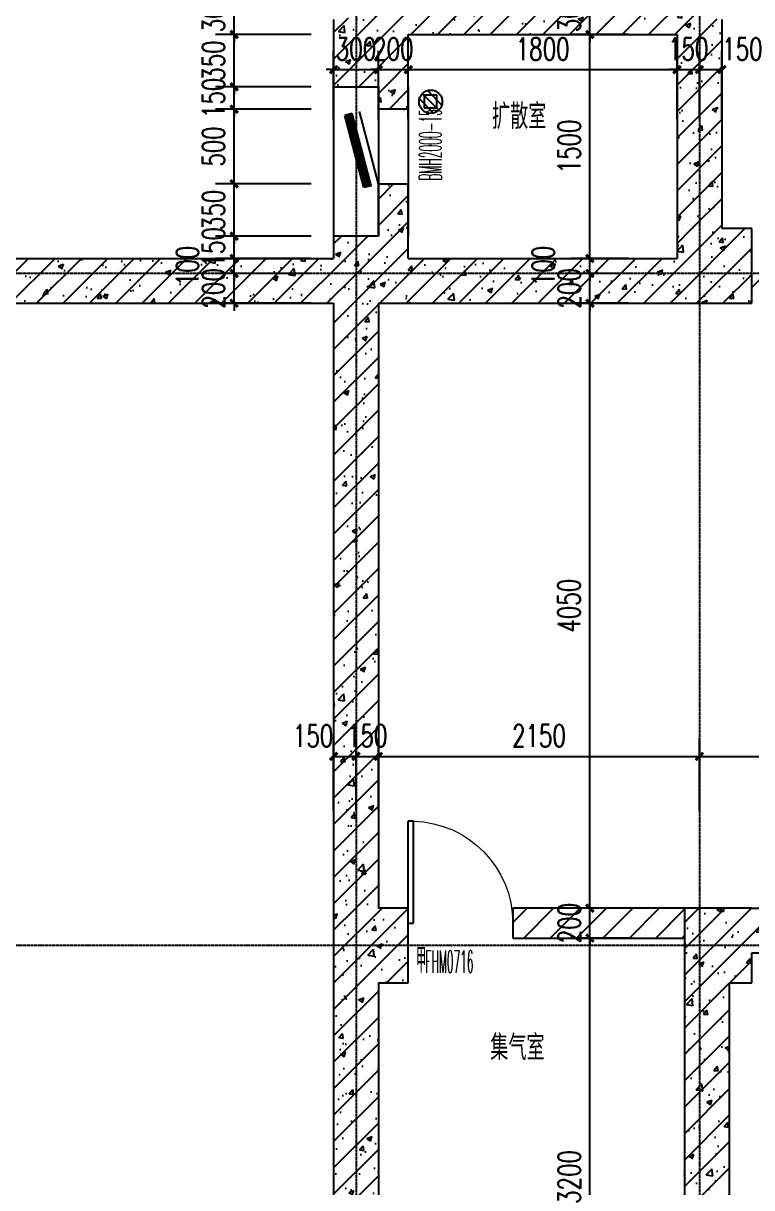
# Model space of a CAD drawing. Extents: x 0 to 2037025, y -2738621 to 0.
# Drawn here: x 971255 to 976134, y -1366085 to -1358288 of the extents above; entities that cross this region are included whole.
import ezdxf

# ---------------------------------------------------------------- set-up
doc = ezdxf.new("R2010")
doc.units = 0
doc.header["$LTSCALE"] = 10
doc.header["$MEASUREMENT"] = 0
doc.linetypes.add('DOTE', pattern=[2.42, 2, -0.2, 0.02, -0.2])
for name, color, linetype in [('COLUMN', 4, 'Continuous'), ('DIM_SYMB', 3, 'Continuous'), ('DOTE', 1, 'DOTE'), ('GPS-人防排水', 4, 'Continuous'), ('PUB_DIM', 3, 'Continuous'), ('PUB_HATCH', 252, 'Continuous'), ('PUB_TEXT', 7, 'Continuous'), ('WALL', 4, 'Continuous'), ('WINDOW', 2, 'Continuous'), ('人防-防护设备', 142, 'Continuous'), ('批量导出图层', 1, 'Continuous')]:
    doc.layers.add(name, color=color, linetype=linetype)
doc.styles.add('_TCH_DIM_T3', font='simplex_.ttf', dxfattribs={"width": 0.705882, "bigfont": 'GBCBIG'})
doc.styles.add('_TCH_DIM_T3_T3', font='SIMPLEX', dxfattribs={"width": 0.49827, "bigfont": 'GBCBIG'})
doc.styles.get("Standard").update_dxf_attribs({"font": 'gbenor.shx', "bigfont": 'gbcbig.shx'})
doc.dimstyles.new('_TCH_ARCH&&50', dxfattribs={"dimtxt": 148.75, "dimasz": 50, "dimexe": 125, "dimexo": 150, "dimgap": 63.125, "dimtad": 1, "dimdec": 0, "dimzin": 0, "dimdsep": 46, "dimtxsty": '_TCH_DIM_T3', "dimblk": 'ARCHTICK', "dimcen": 0.09, "dimclrt": 7, "dimazin": 2, "dimtfac": 1, "dimtdec": 0, "dimtix": 1, "dimtmove": 2, "dimatfit": 3, "dimfxl": 0, "dimtolj": 1, "dimtzin": 0, "dimarcsym": 0})
pattern_1 = [(45, (0, 0), (-88.388348, 88.388348), []), (50, (0, 0), (358.63009, -31.37607), [37.5, -412.5]), (355, (0, 0), (-69.37567, 376.09607), [30, -330]), (100.4514, (29.9, -2.6), (289.25469, 344.71977), [31.870095, -350.571056]), (46.1842, (0, 100), (533.62052, -82.75951), [56.25, -618.75]), (96.6356, (44.47, 93.1), (467.33135, 487.05894), [47.80514, -525.8565]), (351.1842, (0, 100), (467.33097, 487.0593), [45, -495]), (21, (50, 75), (298.453526, -201.309445), [37.5, -412.5]), (326, (50, 75), (121.657666, 362.57502), [30, -330]), (71.4514, (74.87, 58.22), (420.111314, 161.26525), [31.870095, -350.571056]), (37.5, (0, 0), (6.079928, 166.446927), [0, -326, 0, -335, 0, -331.25]), (7.5, (0, 0), (131.534769, 197.205856), [0, -191, 0, -318.5, 0, -126.25]), (327.5, (-111.5, 0), (266.911218, -11.277436), [0, -125, 0, -390, 0, -517.5]), (317.5, (-161.5, 0), (291.593085, 50.05249), [0, -162.5, 0, -259, 0, -367.5])]
pattern_2 = [(45, (0, 89.76), (-88.388383, 88.388383), [])]

# ---------------------------------------------------------------- blocks, each defined once
blk = doc.blocks.new('防爆地漏')
at = {"layer": 'GPS-人防排水'}
h = blk.add_hatch(dxfattribs=at)
h.set_pattern_fill('ANSI31', color=256, scale=414.056448, angle=90, style=0)
h.set_pattern_definition([(135, (-302468.235, -1955036.53), (-36.5977653, -36.5977653), [])])
edge = h.paths.add_edge_path()
edge.add_arc((0, 0), 104, 90, 450)
for p, q in [((56, 59), (-59, 59)), ((-59, 59), (-59, -56)), ((56, -56), (56, 59)), ((-59, -56), (56, -56))]:
    blk.add_line(p, q, dxfattribs=at)
blk.add_circle((0, 0), 104, dxfattribs=at)
blk = doc.blocks.new('A$C3A9412D5')
at = {"layer": 'GPS-人防排水', "xscale": 0.75, "yscale": 0.75, "zscale": 0.75}
blk.add_blockref('防爆地漏', (-2000, 9150), dxfattribs=at)
blk = doc.blocks.new('_ArchTick')
at = {"color": 0, "linetype": 'ByBlock', "const_width": 0.4}
blk.add_lwpolyline([(-0.5, -0.5), (0.5, 0.5)], dxfattribs=at)
blk = doc.blocks.new('*D618')
at = {"layer": 'Defpoints', "color": 0, "transparency": 16777216}
for p in [(980783.9, -1363196.9), (975783.9, -1363709.3), (980783.9, -1363709.3)]:
    blk.add_point(p, dxfattribs=at)
at = {"layer": 'PUB_DIM', "color": 0, "lineweight": -2, "transparency": 16777216}
for p, q in [((975783.9, -1363559.3), (975783.9, -1363071.9)), ((980783.9, -1363559.3), (980783.9, -1363071.9)), ((975783.9, -1363196.9), (980783.9, -1363196.9))]:
    blk.add_line(p, q, dxfattribs=at)
at = {"layer": 'PUB_DIM', "color": 0, "lineweight": -2, "transparency": 16777216, "xscale": 50, "yscale": 50, "zscale": 50, "rotation": 180}
blk.add_blockref('_ArchTick', (975783.9, -1363196.9), dxfattribs=at)
at = {"layer": 'PUB_DIM', "color": 0, "lineweight": -2, "transparency": 16777216, "xscale": 50, "yscale": 50, "zscale": 50}
blk.add_blockref('_ArchTick', (980783.9, -1363196.9), dxfattribs=at)
at = {"layer": 'PUB_DIM', "color": 7, "transparency": 16777216, "insert": (978283.9, -1363058.7), "char_height": 148.75, "attachment_point": 5, "style": '_TCH_DIM_T3'}
blk.add_mtext('\\A1;5000', dxfattribs=at)
blk = doc.blocks.new('*D619')
at = {"layer": 'Defpoints', "color": 0, "transparency": 16777216}
for p in [(975783.9, -1363196.9), (973633.9, -1363709.3), (975783.9, -1363709.3)]:
    blk.add_point(p, dxfattribs=at)
at = {"layer": 'PUB_DIM', "color": 0, "lineweight": -2, "transparency": 16777216}
for p, q in [((973633.9, -1363559.3), (973633.9, -1363071.9)), ((975783.9, -1363559.3), (975783.9, -1363071.9)), ((973633.9, -1363196.9), (975783.9, -1363196.9))]:
    blk.add_line(p, q, dxfattribs=at)
at = {"layer": 'PUB_DIM', "color": 0, "lineweight": -2, "transparency": 16777216, "xscale": 50, "yscale": 50, "zscale": 50, "rotation": 180}
blk.add_blockref('_ArchTick', (973633.9, -1363196.9), dxfattribs=at)
at = {"layer": 'PUB_DIM', "color": 0, "lineweight": -2, "transparency": 16777216, "xscale": 50, "yscale": 50, "zscale": 50}
blk.add_blockref('_ArchTick', (975783.9, -1363196.9), dxfattribs=at)
at = {"layer": 'PUB_DIM', "color": 7, "transparency": 16777216, "insert": (974708.9, -1363058.7), "char_height": 148.75, "attachment_point": 5, "style": '_TCH_DIM_T3'}
blk.add_mtext('\\A1;2150', dxfattribs=at)
blk = doc.blocks.new('*D620')
at = {"layer": 'Defpoints', "color": 0, "transparency": 16777216}
for p in [(973633.9, -1363196.9), (973483.9, -1363709.3), (973633.9, -1363709.3)]:
    blk.add_point(p, dxfattribs=at)
at = {"layer": 'PUB_DIM', "color": 0, "lineweight": -2, "transparency": 16777216}
for p, q in [((973483.9, -1363559.3), (973483.9, -1363071.9)), ((973633.9, -1363559.3), (973633.9, -1363071.9)), ((973483.9, -1363196.9), (973433.9, -1363196.9)), ((973483.9, -1363196.9), (973633.9, -1363196.9)), ((973633.9, -1363196.9), (973683.9, -1363196.9))]:
    blk.add_line(p, q, dxfattribs=at)
at = {"layer": 'PUB_DIM', "color": 0, "lineweight": -2, "transparency": 16777216, "xscale": 50, "yscale": 50, "zscale": 50}
blk.add_blockref('_ArchTick', (973483.9, -1363196.9), dxfattribs=at)
at = {"layer": 'PUB_DIM', "color": 0, "lineweight": -2, "transparency": 16777216, "xscale": 50, "yscale": 50, "zscale": 50, "rotation": 180}
blk.add_blockref('_ArchTick', (973633.9, -1363196.9), dxfattribs=at)
at = {"layer": 'PUB_DIM', "color": 7, "transparency": 16777216, "insert": (973558.9, -1363058.7), "char_height": 148.75, "attachment_point": 5, "style": '_TCH_DIM_T3'}
blk.add_mtext('\\A1;150', dxfattribs=at)
blk = doc.blocks.new('*D621')
at = {"layer": 'Defpoints', "color": 0, "transparency": 16777216}
for p in [(973483.9, -1363196.9), (973333.9, -1363709.3), (973483.9, -1363709.3)]:
    blk.add_point(p, dxfattribs=at)
at = {"layer": 'PUB_DIM', "color": 0, "lineweight": -2, "transparency": 16777216}
for p, q in [((973333.9, -1363559.3), (973333.9, -1363071.9)), ((973483.9, -1363559.3), (973483.9, -1363071.9)), ((973333.9, -1363196.9), (973483.9, -1363196.9))]:
    blk.add_line(p, q, dxfattribs=at)
at = {"layer": 'PUB_DIM', "color": 0, "lineweight": -2, "transparency": 16777216, "xscale": 50, "yscale": 50, "zscale": 50, "rotation": 180}
blk.add_blockref('_ArchTick', (973333.9, -1363196.9), dxfattribs=at)
at = {"layer": 'PUB_DIM', "color": 0, "lineweight": -2, "transparency": 16777216, "xscale": 50, "yscale": 50, "zscale": 50}
blk.add_blockref('_ArchTick', (973483.9, -1363196.9), dxfattribs=at)
at = {"layer": 'PUB_DIM', "color": 7, "transparency": 16777216, "insert": (973196.4, -1363059.4), "char_height": 148.75, "attachment_point": 5, "style": '_TCH_DIM_T3'}
blk.add_mtext('\\A1;150', dxfattribs=at)
blk = doc.blocks.new('*D655')
at = {"layer": 'Defpoints', "color": 0, "transparency": 16777216}
for p in [(975050.2, -1358063.1), (975459.3, -1358063.1), (975459.3, -1358363.1)]:
    blk.add_point(p, dxfattribs=at)
at = {"layer": 'PUB_DIM', "color": 0, "lineweight": -2, "transparency": 16777216}
for p, q in [((975050.2, -1358063.1), (975050.2, -1358013.1)), ((975309.3, -1358063.1), (974925.2, -1358063.1)), ((975050.2, -1358363.1), (975050.2, -1358063.1)), ((975309.3, -1358363.1), (974925.2, -1358363.1)), ((975050.2, -1358363.1), (975050.2, -1358413.1))]:
    blk.add_line(p, q, dxfattribs=at)
at = {"layer": 'PUB_DIM', "color": 0, "lineweight": -2, "transparency": 16777216, "xscale": 50, "yscale": 50, "zscale": 50}
for p, rotation in [((975050.2, -1358063.1), 270), ((975050.2, -1358363.1), 90)]:
    blk.add_blockref('_ArchTick', p, dxfattribs=dict(at, rotation=rotation))
at = {"layer": 'PUB_DIM', "color": 7, "transparency": 16777216, "insert": (974912, -1358213.1), "char_height": 148.75, "attachment_point": 5, "rotation": 90, "style": '_TCH_DIM_T3'}
blk.add_mtext('\\A1;300', dxfattribs=at)
blk = doc.blocks.new('*D656')
at = {"layer": 'Defpoints', "color": 0, "transparency": 16777216}
for p in [(975050.2, -1358363.1), (975459.3, -1358363.1), (975459.3, -1359863.1)]:
    blk.add_point(p, dxfattribs=at)
at = {"layer": 'PUB_DIM', "color": 0, "lineweight": -2, "transparency": 16777216}
for p, q in [((975309.3, -1358363.1), (974925.2, -1358363.1)), ((975050.2, -1359863.1), (975050.2, -1358363.1)), ((975309.3, -1359863.1), (974925.2, -1359863.1))]:
    blk.add_line(p, q, dxfattribs=at)
at = {"layer": 'PUB_DIM', "color": 0, "lineweight": -2, "transparency": 16777216, "xscale": 50, "yscale": 50, "zscale": 50}
for p, rotation in [((975050.2, -1358363.1), 90), ((975050.2, -1359863.1), 270)]:
    blk.add_blockref('_ArchTick', p, dxfattribs=dict(at, rotation=rotation))
at = {"layer": 'PUB_DIM', "color": 7, "transparency": 16777216, "insert": (974912, -1359113.1), "char_height": 148.75, "attachment_point": 5, "rotation": 90, "style": '_TCH_DIM_T3'}
blk.add_mtext('\\A1;1500', dxfattribs=at)
blk = doc.blocks.new('*D657')
at = {"layer": 'Defpoints', "color": 0, "transparency": 16777216}
for p in [(975050.2, -1359863.1), (975459.3, -1359863.1), (975459.3, -1359963.1)]:
    blk.add_point(p, dxfattribs=at)
at = {"layer": 'PUB_DIM', "color": 0, "lineweight": -2, "transparency": 16777216}
for p, q in [((975050.2, -1359863.1), (975050.2, -1359813.1)), ((975309.3, -1359863.1), (974925.2, -1359863.1)), ((975050.2, -1359963.1), (975050.2, -1359863.1)), ((975309.3, -1359963.1), (974925.2, -1359963.1)), ((975050.2, -1359963.1), (975050.2, -1360013.1))]:
    blk.add_line(p, q, dxfattribs=at)
at = {"layer": 'PUB_DIM', "color": 0, "lineweight": -2, "transparency": 16777216, "xscale": 50, "yscale": 50, "zscale": 50}
for p, rotation in [((975050.2, -1359863.1), 270), ((975050.2, -1359963.1), 90)]:
    blk.add_blockref('_ArchTick', p, dxfattribs=dict(at, rotation=rotation))
at = {"layer": 'PUB_DIM', "color": 7, "transparency": 16777216, "insert": (974737.7, -1359913.1), "char_height": 148.75, "attachment_point": 5, "rotation": 90, "style": '_TCH_DIM_T3'}
blk.add_mtext('\\A1;100', dxfattribs=at)
blk = doc.blocks.new('*D658')
at = {"layer": 'Defpoints', "color": 0, "transparency": 16777216}
for p in [(975050.2, -1359963.1), (975459.3, -1359963.1), (975459.3, -1360163.1)]:
    blk.add_point(p, dxfattribs=at)
at = {"layer": 'PUB_DIM', "color": 0, "lineweight": -2, "transparency": 16777216}
for p, q in [((975050.2, -1359963.1), (975050.2, -1359913.1)), ((975309.3, -1359963.1), (974925.2, -1359963.1)), ((975050.2, -1360163.1), (975050.2, -1359963.1)), ((975309.3, -1360163.1), (974925.2, -1360163.1)), ((975050.2, -1360163.1), (975050.2, -1360213.1))]:
    blk.add_line(p, q, dxfattribs=at)
at = {"layer": 'PUB_DIM', "color": 0, "lineweight": -2, "transparency": 16777216, "xscale": 50, "yscale": 50, "zscale": 50}
for p, rotation in [((975050.2, -1359963.1), 270), ((975050.2, -1360163.1), 90)]:
    blk.add_blockref('_ArchTick', p, dxfattribs=dict(at, rotation=rotation))
at = {"layer": 'PUB_DIM', "color": 7, "transparency": 16777216, "insert": (974912, -1360063.1), "char_height": 148.75, "attachment_point": 5, "rotation": 90, "style": '_TCH_DIM_T3'}
blk.add_mtext('\\A1;200', dxfattribs=at)
blk = doc.blocks.new('*D659')
at = {"layer": 'Defpoints', "color": 0, "transparency": 16777216}
for p in [(975050.2, -1360163.1), (975459.3, -1360163.1), (975459.3, -1364213.1)]:
    blk.add_point(p, dxfattribs=at)
at = {"layer": 'PUB_DIM', "color": 0, "lineweight": -2, "transparency": 16777216}
for p, q in [((975309.3, -1360163.1), (974925.2, -1360163.1)), ((975050.2, -1364213.1), (975050.2, -1360163.1)), ((975309.3, -1364213.1), (974925.2, -1364213.1))]:
    blk.add_line(p, q, dxfattribs=at)
at = {"layer": 'PUB_DIM', "color": 0, "lineweight": -2, "transparency": 16777216, "xscale": 50, "yscale": 50, "zscale": 50}
for p, rotation in [((975050.2, -1360163.1), 90), ((975050.2, -1364213.1), 270)]:
    blk.add_blockref('_ArchTick', p, dxfattribs=dict(at, rotation=rotation))
at = {"layer": 'PUB_DIM', "color": 7, "transparency": 16777216, "insert": (974910.3, -1362188.1), "char_height": 148.75, "attachment_point": 5, "rotation": 90, "style": '_TCH_DIM_T3'}
blk.add_mtext('\\A1;4050', dxfattribs=at)
blk = doc.blocks.new('*D660')
at = {"layer": 'Defpoints', "color": 0, "transparency": 16777216}
for p in [(975050.2, -1364213.1), (975459.3, -1364213.1), (975459.3, -1364413.1)]:
    blk.add_point(p, dxfattribs=at)
at = {"layer": 'PUB_DIM', "color": 0, "lineweight": -2, "transparency": 16777216}
for p, q in [((975050.2, -1364213.1), (975050.2, -1364163.1)), ((975309.3, -1364213.1), (974925.2, -1364213.1)), ((975050.2, -1364413.1), (975050.2, -1364213.1)), ((975309.3, -1364413.1), (974925.2, -1364413.1)), ((975050.2, -1364413.1), (975050.2, -1364463.1))]:
    blk.add_line(p, q, dxfattribs=at)
at = {"layer": 'PUB_DIM', "color": 0, "lineweight": -2, "transparency": 16777216, "xscale": 50, "yscale": 50, "zscale": 50}
for p, rotation in [((975050.2, -1364213.1), 270), ((975050.2, -1364413.1), 90)]:
    blk.add_blockref('_ArchTick', p, dxfattribs=dict(at, rotation=rotation))
at = {"layer": 'PUB_DIM', "color": 7, "transparency": 16777216, "insert": (974912, -1364313.1), "char_height": 148.75, "attachment_point": 5, "rotation": 90, "style": '_TCH_DIM_T3'}
blk.add_mtext('\\A1;200', dxfattribs=at)
blk = doc.blocks.new('*D661')
at = {"layer": 'Defpoints', "color": 0, "transparency": 16777216}
for p in [(975050.2, -1364413.1), (975459.3, -1364413.1), (975459.3, -1367613.1)]:
    blk.add_point(p, dxfattribs=at)
at = {"layer": 'PUB_DIM', "color": 0, "lineweight": -2, "transparency": 16777216}
for p, q in [((975309.3, -1364413.1), (974925.2, -1364413.1)), ((975050.2, -1367613.1), (975050.2, -1364413.1)), ((975309.3, -1367613.1), (974925.2, -1367613.1))]:
    blk.add_line(p, q, dxfattribs=at)
at = {"layer": 'PUB_DIM', "color": 0, "lineweight": -2, "transparency": 16777216, "xscale": 50, "yscale": 50, "zscale": 50}
for p, rotation in [((975050.2, -1364413.1), 90), ((975050.2, -1367613.1), 270)]:
    blk.add_blockref('_ArchTick', p, dxfattribs=dict(at, rotation=rotation))
at = {"layer": 'PUB_DIM', "color": 7, "transparency": 16777216, "insert": (974912, -1366013.1), "char_height": 148.75, "attachment_point": 5, "rotation": 90, "style": '_TCH_DIM_T3'}
blk.add_mtext('\\A1;3200', dxfattribs=at)
blk = doc.blocks.new('*D667')
at = {"layer": 'Defpoints', "color": 0, "transparency": 16777216}
for p in [(973633.9, -1358598.5), (973333.9, -1359080.5), (973633.9, -1359080.5)]:
    blk.add_point(p, dxfattribs=at)
at = {"layer": 'PUB_DIM', "color": 0, "lineweight": -2, "transparency": 16777216}
for p, q in [((973333.9, -1358930.5), (973333.9, -1358473.5)), ((973633.9, -1358930.5), (973633.9, -1358473.5)), ((973333.9, -1358598.5), (973283.9, -1358598.5)), ((973333.9, -1358598.5), (973633.9, -1358598.5)), ((973633.9, -1358598.5), (973683.9, -1358598.5))]:
    blk.add_line(p, q, dxfattribs=at)
at = {"layer": 'PUB_DIM', "color": 0, "lineweight": -2, "transparency": 16777216, "xscale": 50, "yscale": 50, "zscale": 50}
blk.add_blockref('_ArchTick', (973333.9, -1358598.5), dxfattribs=at)
at = {"layer": 'PUB_DIM', "color": 0, "lineweight": -2, "transparency": 16777216, "xscale": 50, "yscale": 50, "zscale": 50, "rotation": 180}
blk.add_blockref('_ArchTick', (973633.9, -1358598.5), dxfattribs=at)
at = {"layer": 'PUB_DIM', "color": 7, "transparency": 16777216, "insert": (973483.9, -1358460.3), "char_height": 148.75, "attachment_point": 5, "style": '_TCH_DIM_T3'}
blk.add_mtext('\\A1;300', dxfattribs=at)
blk = doc.blocks.new('*D668')
at = {"layer": 'Defpoints', "color": 0, "transparency": 16777216}
for p in [(973833.9, -1358598.5), (973633.9, -1359080.5), (973833.9, -1359080.5)]:
    blk.add_point(p, dxfattribs=at)
at = {"layer": 'PUB_DIM', "color": 0, "lineweight": -2, "transparency": 16777216}
for p, q in [((973633.9, -1358930.5), (973633.9, -1358473.5)), ((973833.9, -1358930.5), (973833.9, -1358473.5)), ((973633.9, -1358598.5), (973583.9, -1358598.5)), ((973633.9, -1358598.5), (973833.9, -1358598.5)), ((973833.9, -1358598.5), (973883.9, -1358598.5))]:
    blk.add_line(p, q, dxfattribs=at)
at = {"layer": 'PUB_DIM', "color": 0, "lineweight": -2, "transparency": 16777216, "xscale": 50, "yscale": 50, "zscale": 50}
blk.add_blockref('_ArchTick', (973633.9, -1358598.5), dxfattribs=at)
at = {"layer": 'PUB_DIM', "color": 0, "lineweight": -2, "transparency": 16777216, "xscale": 50, "yscale": 50, "zscale": 50, "rotation": 180}
blk.add_blockref('_ArchTick', (973833.9, -1358598.5), dxfattribs=at)
at = {"layer": 'PUB_DIM', "color": 7, "transparency": 16777216, "insert": (973733.9, -1358460.3), "char_height": 148.75, "attachment_point": 5, "style": '_TCH_DIM_T3'}
blk.add_mtext('\\A1;200', dxfattribs=at)
blk = doc.blocks.new('*D669')
at = {"layer": 'Defpoints', "color": 0, "transparency": 16777216}
for p in [(975633.9, -1358598.5), (973833.9, -1359080.5), (975633.9, -1359080.5)]:
    blk.add_point(p, dxfattribs=at)
at = {"layer": 'PUB_DIM', "color": 0, "lineweight": -2, "transparency": 16777216}
for p, q in [((973833.9, -1358930.5), (973833.9, -1358473.5)), ((975633.9, -1358930.5), (975633.9, -1358473.5)), ((973833.9, -1358598.5), (975633.9, -1358598.5))]:
    blk.add_line(p, q, dxfattribs=at)
at = {"layer": 'PUB_DIM', "color": 0, "lineweight": -2, "transparency": 16777216, "xscale": 50, "yscale": 50, "zscale": 50, "rotation": 180}
blk.add_blockref('_ArchTick', (973833.9, -1358598.5), dxfattribs=at)
at = {"layer": 'PUB_DIM', "color": 0, "lineweight": -2, "transparency": 16777216, "xscale": 50, "yscale": 50, "zscale": 50}
blk.add_blockref('_ArchTick', (975633.9, -1358598.5), dxfattribs=at)
at = {"layer": 'PUB_DIM', "color": 7, "transparency": 16777216, "insert": (974733.9, -1358460.3), "char_height": 148.75, "attachment_point": 5, "style": '_TCH_DIM_T3'}
blk.add_mtext('\\A1;1800', dxfattribs=at)
blk = doc.blocks.new('*D670')
at = {"layer": 'Defpoints', "color": 0, "transparency": 16777216}
for p in [(975783.9, -1358598.5), (975633.9, -1359080.5), (975783.9, -1359080.5)]:
    blk.add_point(p, dxfattribs=at)
at = {"layer": 'PUB_DIM', "color": 0, "lineweight": -2, "transparency": 16777216}
for p, q in [((975633.9, -1358930.5), (975633.9, -1358473.5)), ((975783.9, -1358930.5), (975783.9, -1358473.5)), ((975633.9, -1358598.5), (975583.9, -1358598.5)), ((975633.9, -1358598.5), (975783.9, -1358598.5)), ((975783.9, -1358598.5), (975833.9, -1358598.5))]:
    blk.add_line(p, q, dxfattribs=at)
at = {"layer": 'PUB_DIM', "color": 0, "lineweight": -2, "transparency": 16777216, "xscale": 50, "yscale": 50, "zscale": 50}
blk.add_blockref('_ArchTick', (975633.9, -1358598.5), dxfattribs=at)
at = {"layer": 'PUB_DIM', "color": 0, "lineweight": -2, "transparency": 16777216, "xscale": 50, "yscale": 50, "zscale": 50, "rotation": 180}
blk.add_blockref('_ArchTick', (975783.9, -1358598.5), dxfattribs=at)
at = {"layer": 'PUB_DIM', "color": 7, "transparency": 16777216, "insert": (975708.9, -1358460.3), "char_height": 148.75, "attachment_point": 5, "style": '_TCH_DIM_T3'}
blk.add_mtext('\\A1;150', dxfattribs=at)
blk = doc.blocks.new('*D671')
at = {"layer": 'Defpoints', "color": 0, "transparency": 16777216}
for p in [(975933.9, -1358598.5), (975783.9, -1359080.5), (975933.9, -1359080.5)]:
    blk.add_point(p, dxfattribs=at)
at = {"layer": 'PUB_DIM', "color": 0, "lineweight": -2, "transparency": 16777216}
for p, q in [((975783.9, -1358930.5), (975783.9, -1358473.5)), ((975933.9, -1358930.5), (975933.9, -1358473.5)), ((975783.9, -1358598.5), (975933.9, -1358598.5))]:
    blk.add_line(p, q, dxfattribs=at)
at = {"layer": 'PUB_DIM', "color": 0, "lineweight": -2, "transparency": 16777216, "xscale": 50, "yscale": 50, "zscale": 50, "rotation": 180}
blk.add_blockref('_ArchTick', (975783.9, -1358598.5), dxfattribs=at)
at = {"layer": 'PUB_DIM', "color": 0, "lineweight": -2, "transparency": 16777216, "xscale": 50, "yscale": 50, "zscale": 50}
blk.add_blockref('_ArchTick', (975933.9, -1358598.5), dxfattribs=at)
at = {"layer": 'PUB_DIM', "color": 7, "transparency": 16777216, "insert": (976071.4, -1358461), "char_height": 148.75, "attachment_point": 5, "style": '_TCH_DIM_T3'}
blk.add_mtext('\\A1;150', dxfattribs=at)
blk = doc.blocks.new('*D677')
at = {"layer": 'Defpoints', "color": 0, "transparency": 16777216}
for p in [(972667.6, -1358063.1), (973333.9, -1358063.1), (973333.9, -1358363.1)]:
    blk.add_point(p, dxfattribs=at)
at = {"layer": 'PUB_DIM', "color": 0, "lineweight": -2, "transparency": 16777216}
for p, q in [((972667.6, -1358063.1), (972667.6, -1358013.1)), ((973183.9, -1358063.1), (972542.6, -1358063.1)), ((972667.6, -1358363.1), (972667.6, -1358063.1)), ((973183.9, -1358363.1), (972542.6, -1358363.1)), ((972667.6, -1358363.1), (972667.6, -1358413.1))]:
    blk.add_line(p, q, dxfattribs=at)
at = {"layer": 'PUB_DIM', "color": 0, "lineweight": -2, "transparency": 16777216, "xscale": 50, "yscale": 50, "zscale": 50}
for p, rotation in [((972667.6, -1358063.1), 270), ((972667.6, -1358363.1), 90)]:
    blk.add_blockref('_ArchTick', p, dxfattribs=dict(at, rotation=rotation))
at = {"layer": 'PUB_DIM', "color": 7, "transparency": 16777216, "insert": (972529.4, -1358213.1), "char_height": 148.75, "attachment_point": 5, "rotation": 90, "style": '_TCH_DIM_T3'}
blk.add_mtext('\\A1;300', dxfattribs=at)
blk = doc.blocks.new('*D678')
at = {"layer": 'Defpoints', "color": 0, "transparency": 16777216}
for p in [(972667.6, -1358363.1), (973333.9, -1358363.1), (973333.9, -1358713.1)]:
    blk.add_point(p, dxfattribs=at)
at = {"layer": 'PUB_DIM', "color": 0, "lineweight": -2, "transparency": 16777216}
for p, q in [((973183.9, -1358363.1), (972542.6, -1358363.1)), ((972667.6, -1358363.1), (972667.6, -1358313.1)), ((972667.6, -1358713.1), (972667.6, -1358363.1)), ((973183.9, -1358713.1), (972542.6, -1358713.1)), ((972667.6, -1358713.1), (972667.6, -1358763.1))]:
    blk.add_line(p, q, dxfattribs=at)
at = {"layer": 'PUB_DIM', "color": 0, "lineweight": -2, "transparency": 16777216, "xscale": 50, "yscale": 50, "zscale": 50}
for p, rotation in [((972667.6, -1358363.1), 270), ((972667.6, -1358713.1), 90)]:
    blk.add_blockref('_ArchTick', p, dxfattribs=dict(at, rotation=rotation))
at = {"layer": 'PUB_DIM', "color": 7, "transparency": 16777216, "insert": (972529.4, -1358538.1), "char_height": 148.75, "attachment_point": 5, "rotation": 90, "style": '_TCH_DIM_T3'}
blk.add_mtext('\\A1;350', dxfattribs=at)
blk = doc.blocks.new('*D679')
at = {"layer": 'Defpoints', "color": 0, "transparency": 16777216}
for p in [(972667.6, -1358713.1), (973333.9, -1358713.1), (973333.9, -1358863.1)]:
    blk.add_point(p, dxfattribs=at)
at = {"layer": 'PUB_DIM', "color": 0, "lineweight": -2, "transparency": 16777216}
for p, q in [((972667.6, -1358713.1), (972667.6, -1358663.1)), ((973183.9, -1358713.1), (972542.6, -1358713.1)), ((972667.6, -1358863.1), (972667.6, -1358713.1)), ((973183.9, -1358863.1), (972542.6, -1358863.1)), ((972667.6, -1358863.1), (972667.6, -1358913.1))]:
    blk.add_line(p, q, dxfattribs=at)
at = {"layer": 'PUB_DIM', "color": 0, "lineweight": -2, "transparency": 16777216, "xscale": 50, "yscale": 50, "zscale": 50}
for p, rotation in [((972667.6, -1358713.1), 270), ((972667.6, -1358863.1), 90)]:
    blk.add_blockref('_ArchTick', p, dxfattribs=dict(at, rotation=rotation))
at = {"layer": 'PUB_DIM', "color": 7, "transparency": 16777216, "insert": (972529.4, -1358788.1), "char_height": 148.75, "attachment_point": 5, "rotation": 90, "style": '_TCH_DIM_T3'}
blk.add_mtext('\\A1;150', dxfattribs=at)
blk = doc.blocks.new('*D680')
at = {"layer": 'Defpoints', "color": 0, "transparency": 16777216}
for p in [(972667.6, -1358863.1), (973333.9, -1358863.1), (973333.9, -1359363.1)]:
    blk.add_point(p, dxfattribs=at)
at = {"layer": 'PUB_DIM', "color": 0, "lineweight": -2, "transparency": 16777216}
for p, q in [((973183.9, -1358863.1), (972542.6, -1358863.1)), ((972667.6, -1359363.1), (972667.6, -1358863.1)), ((973183.9, -1359363.1), (972542.6, -1359363.1))]:
    blk.add_line(p, q, dxfattribs=at)
at = {"layer": 'PUB_DIM', "color": 0, "lineweight": -2, "transparency": 16777216, "xscale": 50, "yscale": 50, "zscale": 50}
for p, rotation in [((972667.6, -1358863.1), 90), ((972667.6, -1359363.1), 270)]:
    blk.add_blockref('_ArchTick', p, dxfattribs=dict(at, rotation=rotation))
at = {"layer": 'PUB_DIM', "color": 7, "transparency": 16777216, "insert": (972529.4, -1359113.1), "char_height": 148.75, "attachment_point": 5, "rotation": 90, "style": '_TCH_DIM_T3'}
blk.add_mtext('\\A1;500', dxfattribs=at)
blk = doc.blocks.new('*D681')
at = {"layer": 'Defpoints', "color": 0, "transparency": 16777216}
for p in [(972667.6, -1359363.1), (973333.9, -1359363.1), (973333.9, -1359713.1)]:
    blk.add_point(p, dxfattribs=at)
at = {"layer": 'PUB_DIM', "color": 0, "lineweight": -2, "transparency": 16777216}
for p, q in [((973183.9, -1359363.1), (972542.6, -1359363.1)), ((972667.6, -1359363.1), (972667.6, -1359313.1)), ((972667.6, -1359713.1), (972667.6, -1359363.1)), ((973183.9, -1359713.1), (972542.6, -1359713.1)), ((972667.6, -1359713.1), (972667.6, -1359763.1))]:
    blk.add_line(p, q, dxfattribs=at)
at = {"layer": 'PUB_DIM', "color": 0, "lineweight": -2, "transparency": 16777216, "xscale": 50, "yscale": 50, "zscale": 50}
for p, rotation in [((972667.6, -1359363.1), 270), ((972667.6, -1359713.1), 90)]:
    blk.add_blockref('_ArchTick', p, dxfattribs=dict(at, rotation=rotation))
at = {"layer": 'PUB_DIM', "color": 7, "transparency": 16777216, "insert": (972529.4, -1359538.1), "char_height": 148.75, "attachment_point": 5, "rotation": 90, "style": '_TCH_DIM_T3'}
blk.add_mtext('\\A1;350', dxfattribs=at)
blk = doc.blocks.new('*D682')
at = {"layer": 'Defpoints', "color": 0, "transparency": 16777216}
for p in [(972667.6, -1359713.1), (973333.9, -1359713.1), (973333.9, -1359863.1)]:
    blk.add_point(p, dxfattribs=at)
at = {"layer": 'PUB_DIM', "color": 0, "lineweight": -2, "transparency": 16777216}
for p, q in [((972667.6, -1359713.1), (972667.6, -1359663.1)), ((973183.9, -1359713.1), (972542.6, -1359713.1)), ((972667.6, -1359863.1), (972667.6, -1359713.1)), ((973183.9, -1359863.1), (972542.6, -1359863.1)), ((972667.6, -1359863.1), (972667.6, -1359913.1))]:
    blk.add_line(p, q, dxfattribs=at)
at = {"layer": 'PUB_DIM', "color": 0, "lineweight": -2, "transparency": 16777216, "xscale": 50, "yscale": 50, "zscale": 50}
for p, rotation in [((972667.6, -1359713.1), 270), ((972667.6, -1359863.1), 90)]:
    blk.add_blockref('_ArchTick', p, dxfattribs=dict(at, rotation=rotation))
at = {"layer": 'PUB_DIM', "color": 7, "transparency": 16777216, "insert": (972529.4, -1359788.1), "char_height": 148.75, "attachment_point": 5, "rotation": 90, "style": '_TCH_DIM_T3'}
blk.add_mtext('\\A1;150', dxfattribs=at)
blk = doc.blocks.new('*D683')
at = {"layer": 'Defpoints', "color": 0, "transparency": 16777216}
for p in [(972667.6, -1359863.1), (973333.9, -1359863.1), (973333.9, -1359963.1)]:
    blk.add_point(p, dxfattribs=at)
at = {"layer": 'PUB_DIM', "color": 0, "lineweight": -2, "transparency": 16777216}
for p, q in [((972667.6, -1359863.1), (972667.6, -1359813.1)), ((973183.9, -1359863.1), (972542.6, -1359863.1)), ((972667.6, -1359963.1), (972667.6, -1359863.1)), ((973183.9, -1359963.1), (972542.6, -1359963.1)), ((972667.6, -1359963.1), (972667.6, -1360013.1))]:
    blk.add_line(p, q, dxfattribs=at)
at = {"layer": 'PUB_DIM', "color": 0, "lineweight": -2, "transparency": 16777216, "xscale": 50, "yscale": 50, "zscale": 50}
for p, rotation in [((972667.6, -1359863.1), 270), ((972667.6, -1359963.1), 90)]:
    blk.add_blockref('_ArchTick', p, dxfattribs=dict(at, rotation=rotation))
at = {"layer": 'PUB_DIM', "color": 7, "transparency": 16777216, "insert": (972355.1, -1359913.1), "char_height": 148.75, "attachment_point": 5, "rotation": 90, "style": '_TCH_DIM_T3'}
blk.add_mtext('\\A1;100', dxfattribs=at)
blk = doc.blocks.new('*D684')
at = {"layer": 'Defpoints', "color": 0, "transparency": 16777216}
for p in [(972667.6, -1359963.1), (973333.9, -1359963.1), (973333.9, -1360163.1)]:
    blk.add_point(p, dxfattribs=at)
at = {"layer": 'PUB_DIM', "color": 0, "lineweight": -2, "transparency": 16777216}
for p, q in [((972667.6, -1359963.1), (972667.6, -1359913.1)), ((973183.9, -1359963.1), (972542.6, -1359963.1)), ((972667.6, -1360163.1), (972667.6, -1359963.1)), ((973183.9, -1360163.1), (972542.6, -1360163.1)), ((972667.6, -1360163.1), (972667.6, -1360213.1))]:
    blk.add_line(p, q, dxfattribs=at)
at = {"layer": 'PUB_DIM', "color": 0, "lineweight": -2, "transparency": 16777216, "xscale": 50, "yscale": 50, "zscale": 50}
for p, rotation in [((972667.6, -1359963.1), 270), ((972667.6, -1360163.1), 90)]:
    blk.add_blockref('_ArchTick', p, dxfattribs=dict(at, rotation=rotation))
at = {"layer": 'PUB_DIM', "color": 7, "transparency": 16777216, "insert": (972529.4, -1360063.1), "char_height": 148.75, "attachment_point": 5, "rotation": 90, "style": '_TCH_DIM_T3'}
blk.add_mtext('\\A1;200', dxfattribs=at)
blk = doc.blocks.new('$DorLib2D$00000001')
for p, q in [((0.45, 0.975), (0.5, 0.975)), ((0.45, 0), (0.45, 0.975)), ((0.5, 0), (0.5, 0.975)), ((0.5, 0), (0.45, 0))]:
    blk.add_line(p, q)
at = {"lineweight": 13}
blk.add_arc((0.475, 0), 0.975, 91.4693, 180, dxfattribs=at)
blk = doc.blocks.new('$防护设备$00000002')
at = {"color": 0}
for p, q in [((-0.5, 0.5), (0.5, 0.5)), ((-0.3207, 0.2517), (-0.308, 0.3484)), ((0.1722, 0.0682), (-0.3113, 0.3233)), ((0.1755, 0.0934), (-0.308, 0.3484)), ((0.1628, -0.0033), (-0.3207, 0.2517)), ((0.1661, 0.0218), (-0.3174, 0.2769)), ((-0.3143, 0.3001), (0.1691, 0.045)), ((0.15, -0.1), (-0.3335, 0.155)), ((0.1628, -0.0033), (0.1755, 0.0934)), ((-0.5, -0.1), (0.5, -0.1)), ((-0.35, -0.5), (-0.35, -0.1)), ((0.15, -0.1), (0.15, -0.5)), ((-0.5, -0.5), (0.5, -0.5))]:
    blk.add_line(p, q, dxfattribs=at)

msp = doc.modelspace()

# ---------------------------------------------------------------- hatches: boundary and pattern name
at = {"layer": 'PUB_HATCH'}
h = msp.add_hatch(dxfattribs=at)
h.set_pattern_fill('钢筋混凝土', color=256, scale=50, style=0)
h.set_pattern_definition(pattern_1)
h.paths.add_polyline_path([(973600.6, -1358229.8), (973833.9, -1358363.1), (975633.9, -1358363.1), (975733.9, -1358229.8), (975633.9, -1358063.1), (973633.9, -1358063.1)])
h = msp.add_hatch(dxfattribs=at)
h.set_pattern_fill('钢筋混凝土', color=256, scale=50, style=0)
h.set_pattern_definition(pattern_1)
h.paths.add_polyline_path([(973333.9, -1358263.1), (973333.9, -1358713.1), (973833.9, -1358713.1), (973833.9, -1358363.1), (973600.6, -1358229.8)])
h = msp.add_hatch(dxfattribs=at)
h.set_pattern_fill('钢筋混凝土', color=256, scale=50, style=0)
h.set_pattern_definition(pattern_1)
h.paths.add_polyline_path([(975633.9, -1359663.1), (975933.9, -1359663.1), (975933.9, -1358263.1), (975733.9, -1358229.8), (975633.9, -1358363.1)])
h = msp.add_hatch(dxfattribs=at)
h.set_pattern_fill('钢筋混凝土', color=256, scale=50, style=0)
h.set_pattern_definition(pattern_1)
h.paths.add_polyline_path([(973833.9, -1358713.1), (973633.9, -1358713.1), (973633.9, -1358863.1), (973833.9, -1358863.1)])
h = msp.add_hatch(dxfattribs=at)
h.set_pattern_fill('钢筋混凝土', color=256, scale=50, style=0)
h.set_pattern_definition(pattern_1)
h.paths.add_polyline_path([(973633.9, -1359713.1), (973833.9, -1359713.1), (973833.9, -1359363.1), (973633.9, -1359363.1)])
h = msp.add_hatch(dxfattribs=at)
h.set_pattern_fill('钢筋混凝土', color=256, scale=50, style=0)
h.set_pattern_definition(pattern_1)
h.paths.add_polyline_path([(975633.9, -1360163.1), (976133.9, -1360163.1), (976133.9, -1359663.1), (975633.9, -1359663.1)])
h = msp.add_hatch(dxfattribs=at)
h.set_pattern_fill('钢筋混凝土', color=256, scale=50, style=0)
h.set_pattern_definition(pattern_1)
h.paths.add_polyline_path([(973833.9, -1359863.1), (973833.9, -1359713.1), (973333.9, -1359713.1), (973333.9, -1359863.1), (973533.9, -1360013.1)])
h = msp.add_hatch(dxfattribs=at)
h.set_pattern_fill('钢筋混凝土', color=256, scale=50, style=0)
h.set_pattern_definition(pattern_1)
h.paths.add_polyline_path([(965633.9, -1359863.1), (965633.9, -1360163.1), (973333.9, -1360163.1), (973533.9, -1360013.1), (973333.9, -1359863.1)])
h = msp.add_hatch(dxfattribs=at)
h.set_pattern_fill('钢筋混凝土', color=256, scale=50, style=0)
h.set_pattern_definition(pattern_1)
h.paths.add_polyline_path([(975633.9, -1360163.1), (975633.9, -1359863.1), (973833.9, -1359863.1), (973533.9, -1360013.1), (973633.9, -1360163.1)])
h = msp.add_hatch(dxfattribs=at)
h.set_pattern_fill('普通砖', color=256, scale=50, style=0)
h.set_pattern_definition(pattern_2)
h.paths.add_polyline_path([(980483.9, -1360163.1), (980483.9, -1359963.1), (976133.9, -1359963.1), (976133.9, -1360163.1)])
h = msp.add_hatch(dxfattribs=at)
h.set_pattern_fill('钢筋混凝土', color=256, scale=50, style=0)
h.set_pattern_definition(pattern_1)
h.paths.add_polyline_path([(973333.9, -1364213.1), (973633.9, -1364213.1), (973633.9, -1360163.1), (973533.9, -1360013.1), (973333.9, -1360163.1)])
h = msp.add_hatch(dxfattribs=at)
h.set_pattern_fill('钢筋混凝土', color=256, scale=50, style=0)
h.set_pattern_definition(pattern_1)
h.paths.add_polyline_path([(973333.9, -1364713.1), (973833.9, -1364713.1), (973833.9, -1364213.1), (973333.9, -1364213.1)])
h = msp.add_hatch(dxfattribs=at)
h.set_pattern_fill('普通砖', color=256, scale=50, style=0)
h.set_pattern_definition(pattern_2)
h.paths.add_polyline_path([(975683.9, -1364213.1), (974533.9, -1364213.1), (974533.9, -1364413.1), (975683.9, -1364413.1)])
h = msp.add_hatch(dxfattribs=at)
h.set_pattern_fill('钢筋混凝土', color=256, scale=50, style=0)
h.set_pattern_definition(pattern_1)
h.paths.add_polyline_path([(975683.9, -1364713.1), (976133.9, -1364713.1), (976133.9, -1364213.1), (975683.9, -1364213.1)])
h = msp.add_hatch(dxfattribs=at)
h.set_pattern_fill('钢筋混凝土', color=256, scale=50, style=0)
h.set_pattern_definition(pattern_1)
h.paths.add_polyline_path([(980483.9, -1364513.1), (980483.9, -1364213.1), (976133.9, -1364213.1), (976133.9, -1364513.1)])
h = msp.add_hatch(dxfattribs=at)
h.set_pattern_fill('钢筋混凝土', color=256, scale=50, style=0)
h.set_pattern_definition(pattern_1)
h.paths.add_polyline_path([(973633.9, -1364713.1), (973333.9, -1364713.1), (973333.9, -1367863.1), (973533.9, -1367863.1), (973633.9, -1367613.1)])
h = msp.add_hatch(dxfattribs=at)
h.set_pattern_fill('钢筋混凝土', color=256, scale=50, style=0)
h.set_pattern_definition(pattern_1)
h.paths.add_polyline_path([(975983.9, -1364713.1), (975683.9, -1364713.1), (975683.9, -1367613.1), (975833.9, -1367838.1), (975983.9, -1367663.1)])

# ---------------------------------------------------------------- linework, layer by layer
at = {"layer": 'COLUMN'}
for p, q in [((975633.9, -1359663.1), (975633.9, -1359863.1)), ((976133.9, -1359663.1), (975933.9, -1359663.1)), ((976133.9, -1360163.1), (976133.9, -1359663.1)), ((975633.9, -1360163.1), (976133.9, -1360163.1)), ((973333.9, -1364213.1), (973333.9, -1364713.1)), ((973833.9, -1364213.1), (973633.9, -1364213.1)), ((973833.9, -1364713.1), (973833.9, -1364213.1)), ((976133.9, -1364213.1), (975683.9, -1364213.1)), ((975683.9, -1364213.1), (975683.9, -1364713.1)), ((976133.9, -1364713.1), (976133.9, -1364513.1)), ((973633.9, -1364713.1), (973833.9, -1364713.1)), ((975983.9, -1364713.1), (976133.9, -1364713.1))]:
    msp.add_line(p, q, dxfattribs=at)
at = {"layer": 'DIM_SYMB'}
msp.add_lwpolyline([(974557.5, -1359331.7, 0, 0, 0), (974326.3, -1359107.7, 40, 0, 0), (974218.6, -1359003.4, 0, 0, 0)], format="xyseb", dxfattribs=at)
at = {"layer": 'DOTE'}
for p, q in [((973483.9, -1353463.1), (973483.9, -1391563.1)), ((975783.9, -1353463.1), (975783.9, -1391563.1)), ((997483.9, -1359963.1), (960783.9, -1359963.1)), ((997483.9, -1364463.1), (960783.9, -1364463.1))]:
    msp.add_line(p, q, dxfattribs=at)
at = {"layer": 'WALL'}
for p, q in [((973333.9, -1358263.1), (973333.9, -1358713.1)), ((975933.9, -1358263.1), (975933.9, -1359663.1)), ((973833.9, -1358363.1), (975633.9, -1358363.1)), ((973833.9, -1358713.1), (973833.9, -1358363.1)), ((975633.9, -1358363.1), (975633.9, -1359663.1)), ((973333.9, -1358713.1), (973633.9, -1358713.1)), ((973833.9, -1358863.1), (973833.9, -1358713.1)), ((973833.9, -1359713.1), (973833.9, -1359363.1)), ((973633.9, -1359713.1), (973333.9, -1359713.1)), ((973333.9, -1359713.1), (973333.9, -1359863.1)), ((973833.9, -1359863.1), (973833.9, -1359713.1)), ((965633.9, -1359863.1), (973333.9, -1359863.1)), ((973833.9, -1359863.1), (975633.9, -1359863.1)), ((965633.9, -1360163.1), (973333.9, -1360163.1)), ((973333.9, -1360163.1), (973333.9, -1364213.1)), ((973633.9, -1360163.1), (975633.9, -1360163.1)), ((973633.9, -1360163.1), (973633.9, -1364213.1)), ((975683.9, -1364213.1), (974533.9, -1364213.1)), ((974533.9, -1364213.1), (974533.9, -1364413.1)), ((976133.9, -1364213.1), (980483.9, -1364213.1)), ((974533.9, -1364413.1), (975683.9, -1364413.1)), ((976133.9, -1364513.1), (980483.9, -1364513.1)), ((973333.9, -1364713.1), (973333.9, -1367863.1)), ((973633.9, -1364713.1), (973633.9, -1367613.1)), ((975683.9, -1364713.1), (975683.9, -1367613.1)), ((975983.9, -1364713.1), (975983.9, -1367663.1))]:
    msp.add_line(p, q, dxfattribs=at)
for points in [[(973833.9, -1358863.1), (973633.9, -1358863.1), (973633.9, -1358713.1)], [(973633.9, -1359713.1), (973633.9, -1359363.1), (973833.9, -1359363.1)]]:
    msp.add_lwpolyline(points, dxfattribs=at)

# ---------------------------------------------------------------- block references
at = {"layer": 'WINDOW', "xscale": 1000, "yscale": -500, "zscale": 1000, "rotation": 270}
msp.add_blockref('$防护设备$00000002', (973583.9, -1359213.1), dxfattribs=at)
at = {"layer": 'WINDOW', "xscale": -700, "yscale": 700, "zscale": -700}
msp.add_blockref('$DorLib2D$00000001', (974183.9, -1364313.1), dxfattribs=at)
at = {"layer": '批量导出图层'}
msp.add_blockref('A$C3A9412D5', (975983.9, -1367963.1), dxfattribs=at)

# ---------------------------------------------------------------- texts
at = {"layer": 'PUB_TEXT'}
for s, p in [('扩散室', (974394.3, -1358995.4)), ('集气室', (974382.8, -1365231.1))]:
    msp.add_text(s, height=168.79, dxfattribs=at).set_placement(p)
at = {"layer": 'PUB_TEXT', "style": '_TCH_DIM_T3_T3'}
for s, height, width, p in [('甲', 168.8, 0.49827, (973886.6, -1364645.7)), ('FHM0716', 148.75, 0.35172, (973947.9, -1364645.7))]:
    msp.add_text(s, height=height, dxfattribs=dict(at, width=width)).set_placement(p)
at = {"layer": '人防-防护设备', "style": '_TCH_DIM_T3_T3', "width": 0.35172}
msp.add_text('BMH2000-15', height=148.75, rotation=90, dxfattribs=at).set_placement((974056.1, -1359341.3))

# ---------------------------------------------------------------- dimensions: what is measured, and where the dimension line sits
at = {"layer": 'PUB_DIM'}
for p1, p2, distance, picture, middle in [((973333.9, -1358363.1), (973333.9, -1358063.1), 666.3, '*D677', (972529.4, -1358213.1)), ((975459.3, -1358363.1), (975459.3, -1358063.1), 409.1, '*D655', (974912, -1358213.1)), ((973333.9, -1358713.1), (973333.9, -1358363.1), 666.3, '*D678', (972529.4, -1358538.1)), ((973333.9, -1359080.5), (973633.9, -1359080.5), 482.1, '*D667', (973483.9, -1358460.3)), ((973633.9, -1359080.5), (973833.9, -1359080.5), 482.1, '*D668', (973733.9, -1358460.3)), ((973833.9, -1359080.5), (975633.9, -1359080.5), 482.1, '*D669', (974733.9, -1358460.3)), ((975459.3, -1359863.1), (975459.3, -1358363.1), 409.1, '*D656', (974912, -1359113.1)), ((975633.9, -1359080.5), (975783.9, -1359080.5), 482.1, '*D670', (975708.9, -1358460.3)), ((973333.9, -1358863.1), (973333.9, -1358713.1), 666.3, '*D679', (972529.4, -1358788.1)), ((973333.9, -1359363.1), (973333.9, -1358863.1), 666.3, '*D680', (972529.4, -1359113.1)), ((973333.9, -1359713.1), (973333.9, -1359363.1), 666.3, '*D681', (972529.4, -1359538.1)), ((973333.9, -1359863.1), (973333.9, -1359713.1), 666.3, '*D682', (972529.4, -1359788.1)), ((973333.9, -1360163.1), (973333.9, -1359963.1), 666.3, '*D684', (972529.4, -1360063.1)), ((975459.3, -1360163.1), (975459.3, -1359963.1), 409.1, '*D658', (974912, -1360063.1)), ((975459.3, -1364213.1), (975459.3, -1360163.1), 409.1, '*D659', (974910.3, -1362188.1)), ((973483.9, -1363709.3), (973633.9, -1363709.3), 512.4, '*D620', (973558.9, -1363058.7)), ((973633.9, -1363709.3), (975783.9, -1363709.3), 512.4, '*D619', (974708.9, -1363058.7)), ((975783.9, -1363709.3), (980783.9, -1363709.3), 512.4, '*D618', (978283.9, -1363058.7)), ((975459.3, -1364413.1), (975459.3, -1364213.1), 409.1, '*D660', (974912, -1364313.1)), ((975459.3, -1367613.1), (975459.3, -1364413.1), 409.1, '*D661', (974912, -1366013.1))]:
    dim = msp.add_aligned_dim(p1=p1, p2=p2, distance=distance, dimstyle='_TCH_ARCH&&50', dxfattribs=at)
    dim.commit()
    dim.dimension.update_dxf_attribs({"geometry": picture, "text_midpoint": middle})
for base, p1, p2, angle, picture, middle in [((975933.9, -1358598.5), (975783.9, -1359080.5), (975933.9, -1359080.5), 360, '*D671', (976071.4, -1358461)), ((972667.6, -1359863.1), (973333.9, -1359963.1), (973333.9, -1359863.1), 90, '*D683', (972355.1, -1359913.1)), ((975050.2, -1359863.1), (975459.3, -1359963.1), (975459.3, -1359863.1), 90, '*D657', (974737.7, -1359913.1)), ((973483.9, -1363196.9), (973333.9, -1363709.3), (973483.9, -1363709.3), 360, '*D621', (973196.4, -1363059.4))]:
    dim = msp.add_linear_dim(base=base, p1=p1, p2=p2, angle=angle, dimstyle='_TCH_ARCH&&50', dxfattribs=at)
    dim.commit()
    dim.dimension.update_dxf_attribs({"geometry": picture, "text_midpoint": middle, "dimtype": 129})

doc.saveas('drawing.dxf')
